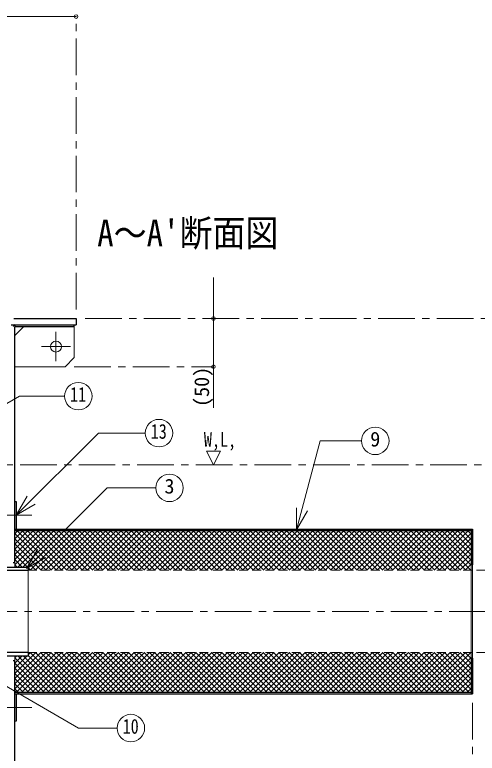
# Model space of a CAD drawing. Units: millimetres at full size, sheet at 1:8; details may follow other scales. Extents: x -1698 to 1542, y -1117 to 1131.
# Drawn here: x -546 to -41, y -673 to 134 of the extents above; entities that cross this region are included whole.
import ezdxf
from ezdxf.enums import TextEntityAlignment as Align

# ---------------------------------------------------------------- set-up
doc = ezdxf.new("R2010")
doc.units = ezdxf.units.MM
doc.header["$LTSCALE"] = 8
doc.header["$PDMODE"] = 32
doc.header["$PDSIZE"] = 4
doc.linetypes.add('CHAIN1', pattern=[8, 5, -1, 1, -1])
doc.linetypes.add('DASHED1', pattern=[1.8, 1.2, -0.6])
doc.layers.add('0-0_ﾚｲﾔ1', color=4, linetype='Continuous', lineweight=9)
doc.styles.add('ＭＳ ゴシック', font='')
doc.styles.get('ＭＳ ゴシック').set_extended_font_data('MS Gothic')

msp = doc.modelspace()

# ---------------------------------------------------------------- linework, layer by layer
at = {"layer": '0-0_ﾚｲﾔ1'}
for p, q in [((-1422.911, 132.305), (-478.911, 132.305)), ((-328.911, -295.295), (-328.911, -152.695)), ((-545.911, -466.715), (-508.491, -429.295)), ((-545.911, -461.058), (-514.148, -429.295)), ((-545.911, -455.401), (-519.805, -429.295)), ((-545.911, -449.744), (-525.462, -429.295)), ((-545.911, -444.087), (-531.119, -429.295)), ((-545.911, -438.43), (-536.776, -429.295)), ((-545.911, -432.773), (-542.433, -429.295)), ((-545.911, -432.725), (-505.94, -472.695)), ((-543.684, -429.295), (-500.284, -472.695)), ((-542.735, -469.195), (-502.835, -429.295)), ((-538.027, -429.295), (-494.627, -472.695)), ((-537.078, -469.195), (-497.178, -429.295)), ((-532.37, -429.295), (-488.97, -472.695)), ((-531.421, -469.195), (-491.521, -429.295)), ((-529.264, -472.695), (-485.864, -429.295)), ((-526.713, -429.295), (-483.313, -472.695)), ((-523.607, -472.695), (-480.207, -429.295)), ((-521.056, -429.295), (-477.656, -472.695)), ((-517.95, -472.695), (-474.55, -429.295)), ((-515.399, -429.295), (-471.999, -472.695)), ((-512.293, -472.695), (-468.893, -429.295)), ((-509.742, -429.295), (-466.342, -472.695)), ((-506.637, -472.695), (-463.237, -429.295)), ((-504.086, -429.295), (-460.686, -472.695)), ((-500.98, -472.695), (-457.58, -429.295)), ((-498.429, -429.295), (-455.029, -472.695)), ((-495.323, -472.695), (-451.923, -429.295)), ((-492.772, -429.295), (-449.372, -472.695)), ((-489.666, -472.695), (-446.266, -429.295)), ((-487.115, -429.295), (-443.715, -472.695)), ((-484.009, -472.695), (-440.609, -429.295)), ((-481.458, -429.295), (-438.058, -472.695)), ((-478.352, -472.695), (-434.952, -429.295)), ((-475.801, -429.295), (-432.401, -472.695)), ((-472.695, -472.695), (-429.295, -429.295)), ((-470.144, -429.295), (-426.744, -472.695)), ((-467.039, -472.695), (-423.639, -429.295)), ((-464.488, -429.295), (-421.088, -472.695)), ((-461.382, -472.695), (-417.982, -429.295)), ((-458.831, -429.295), (-415.431, -472.695)), ((-455.725, -472.695), (-412.325, -429.295)), ((-453.174, -429.295), (-409.774, -472.695)), ((-450.068, -472.695), (-406.668, -429.295)), ((-447.517, -429.295), (-404.117, -472.695)), ((-444.411, -472.695), (-401.011, -429.295)), ((-441.86, -429.295), (-398.46, -472.695)), ((-438.754, -472.695), (-395.354, -429.295)), ((-436.203, -429.295), (-392.803, -472.695)), ((-433.097, -472.695), (-389.697, -429.295)), ((-430.546, -429.295), (-387.146, -472.695)), ((-427.441, -472.695), (-384.041, -429.295)), ((-424.89, -429.295), (-381.49, -472.695)), ((-421.784, -472.695), (-378.384, -429.295)), ((-419.233, -429.295), (-375.833, -472.695)), ((-416.127, -472.695), (-372.727, -429.295)), ((-413.576, -429.295), (-370.176, -472.695)), ((-410.47, -472.695), (-367.07, -429.295)), ((-407.919, -429.295), (-364.519, -472.695)), ((-404.813, -472.695), (-361.413, -429.295)), ((-402.262, -429.295), (-358.862, -472.695)), ((-399.156, -472.695), (-355.756, -429.295)), ((-396.605, -429.295), (-353.205, -472.695)), ((-393.499, -472.695), (-350.099, -429.295)), ((-390.948, -429.295), (-347.548, -472.695)), ((-387.843, -472.695), (-344.443, -429.295)), ((-385.292, -429.295), (-341.892, -472.695)), ((-382.186, -472.695), (-338.786, -429.295)), ((-379.635, -429.295), (-336.235, -472.695)), ((-376.529, -472.695), (-333.129, -429.295)), ((-373.978, -429.295), (-330.578, -472.695)), ((-370.872, -472.695), (-327.472, -429.295)), ((-368.321, -429.295), (-324.921, -472.695)), ((-365.215, -472.695), (-321.815, -429.295)), ((-362.664, -429.295), (-319.264, -472.695)), ((-359.558, -472.695), (-316.158, -429.295)), ((-357.007, -429.295), (-313.607, -472.695)), ((-353.901, -472.695), (-310.501, -429.295)), ((-351.35, -429.295), (-307.95, -472.695)), ((-348.245, -472.695), (-304.845, -429.295)), ((-345.694, -429.295), (-302.294, -472.695)), ((-342.588, -472.695), (-299.188, -429.295)), ((-340.037, -429.295), (-296.637, -472.695)), ((-336.931, -472.695), (-293.531, -429.295)), ((-334.38, -429.295), (-290.98, -472.695)), ((-331.274, -472.695), (-287.874, -429.295)), ((-328.723, -429.295), (-285.323, -472.695)), ((-325.617, -472.695), (-282.217, -429.295)), ((-323.066, -429.295), (-279.666, -472.695)), ((-319.96, -472.695), (-276.56, -429.295)), ((-317.409, -429.295), (-274.009, -472.695)), ((-314.303, -472.695), (-270.903, -429.295)), ((-311.752, -429.295), (-268.352, -472.695)), ((-308.647, -472.695), (-265.247, -429.295)), ((-306.096, -429.295), (-262.696, -472.695)), ((-302.99, -472.695), (-259.59, -429.295)), ((-300.439, -429.295), (-257.039, -472.695)), ((-297.333, -472.695), (-253.933, -429.295)), ((-294.782, -429.295), (-251.382, -472.695)), ((-291.676, -472.695), (-248.276, -429.295)), ((-289.125, -429.295), (-245.725, -472.695)), ((-286.019, -472.695), (-242.619, -429.295)), ((-283.468, -429.295), (-240.068, -472.695)), ((-280.362, -472.695), (-236.962, -429.295)), ((-277.811, -429.295), (-234.411, -472.695)), ((-274.706, -472.695), (-231.306, -429.295)), ((-272.155, -429.295), (-228.755, -472.695)), ((-269.049, -472.695), (-225.649, -429.295)), ((-266.498, -429.295), (-223.098, -472.695)), ((-263.392, -472.695), (-219.992, -429.295)), ((-260.841, -429.295), (-217.441, -472.695)), ((-257.735, -472.695), (-214.335, -429.295)), ((-255.184, -429.295), (-211.784, -472.695)), ((-252.078, -472.695), (-208.678, -429.295)), ((-249.527, -429.295), (-206.127, -472.695)), ((-246.421, -472.695), (-203.021, -429.295)), ((-243.87, -429.295), (-200.47, -472.695)), ((-240.764, -472.695), (-197.364, -429.295)), ((-238.213, -429.295), (-194.813, -472.695)), ((-235.108, -472.695), (-191.708, -429.295)), ((-232.557, -429.295), (-189.157, -472.695)), ((-229.451, -472.695), (-186.051, -429.295)), ((-226.9, -429.295), (-183.5, -472.695)), ((-223.794, -472.695), (-180.394, -429.295)), ((-221.243, -429.295), (-177.843, -472.695)), ((-218.137, -472.695), (-174.737, -429.295)), ((-215.586, -429.295), (-172.186, -472.695)), ((-212.48, -472.695), (-169.08, -429.295)), ((-209.929, -429.295), (-166.529, -472.695)), ((-206.823, -472.695), (-163.423, -429.295)), ((-204.272, -429.295), (-160.872, -472.695)), ((-201.166, -472.695), (-157.766, -429.295)), ((-198.615, -429.295), (-155.215, -472.695)), ((-195.51, -472.695), (-152.11, -429.295)), ((-192.959, -429.295), (-149.559, -472.695)), ((-189.853, -472.695), (-146.453, -429.295)), ((-187.302, -429.295), (-143.902, -472.695)), ((-184.196, -472.695), (-140.796, -429.295)), ((-181.645, -429.295), (-138.245, -472.695)), ((-178.539, -472.695), (-135.139, -429.295)), ((-175.988, -429.295), (-132.588, -472.695)), ((-172.882, -472.695), (-129.482, -429.295)), ((-170.331, -429.295), (-126.931, -472.695)), ((-167.225, -472.695), (-123.825, -429.295)), ((-164.674, -429.295), (-121.274, -472.695)), ((-161.568, -472.695), (-118.168, -429.295)), ((-159.017, -429.295), (-115.617, -472.695)), ((-155.912, -472.695), (-112.512, -429.295)), ((-153.361, -429.295), (-109.961, -472.695)), ((-150.255, -472.695), (-106.855, -429.295)), ((-147.704, -429.295), (-104.304, -472.695)), ((-144.598, -472.695), (-101.198, -429.295)), ((-142.047, -429.295), (-98.647, -472.695)), ((-138.941, -472.695), (-95.541, -429.295)), ((-136.39, -429.295), (-92.99, -472.695)), ((-133.284, -472.695), (-89.884, -429.295)), ((-130.733, -429.295), (-87.333, -472.695)), ((-127.627, -472.695), (-84.227, -429.295)), ((-125.076, -429.295), (-81.676, -472.695)), ((-121.97, -472.695), (-78.57, -429.295)), ((-119.419, -429.295), (-76.019, -472.695)), ((-116.314, -472.695), (-72.914, -429.295)), ((-113.763, -429.295), (-70.363, -472.695)), ((-110.657, -472.695), (-67.257, -429.295)), ((-108.106, -429.295), (-64.706, -472.695)), ((-105, -472.695), (-61.6, -429.295)), ((-102.449, -429.295), (-59.049, -472.695)), ((-99.343, -472.695), (-55.943, -429.295)), ((-96.792, -429.295), (-53.392, -472.695)), ((-93.686, -472.695), (-50.286, -429.295)), ((-91.135, -429.295), (-47.735, -472.695)), ((-88.029, -472.695), (-47.511, -432.177)), ((-85.478, -429.295), (-47.511, -467.263)), ((-79.821, -429.295), (-47.511, -461.606)), ((-74.165, -429.295), (-47.511, -455.949)), ((-68.508, -429.295), (-47.511, -450.293)), ((-62.851, -429.295), (-47.511, -444.636)), ((-57.194, -429.295), (-47.511, -438.979)), ((-51.537, -429.295), (-47.511, -433.322)), ((-545.911, -438.382), (-511.597, -472.695)), ((-82.372, -472.695), (-47.511, -437.833)), ((-76.716, -472.695), (-47.511, -443.49)), ((-545.911, -444.039), (-517.254, -472.695)), ((-545.911, -449.696), (-522.911, -472.695)), ((-71.059, -472.695), (-47.511, -449.147)), ((-545.911, -455.353), (-532.068, -469.195)), ((-65.402, -472.695), (-47.511, -454.804)), ((-545.911, -461.01), (-537.725, -469.195)), ((-545.911, -466.666), (-543.381, -469.195)), ((-59.745, -472.695), (-47.511, -460.461)), ((-54.088, -472.695), (-47.511, -466.118)), ((-531.367, -469.896), (-528.568, -472.695)), ((-48.431, -472.695), (-47.511, -471.775)), ((-545.911, -602.479), (-506.127, -562.695)), ((-545.911, -596.822), (-511.784, -562.695)), ((-545.911, -591.165), (-517.441, -562.695)), ((-545.911, -585.509), (-523.097, -562.695)), ((-543.87, -606.095), (-500.47, -562.695)), ((-538.213, -606.095), (-494.813, -562.695)), ((-532.556, -606.095), (-489.156, -562.695)), ((-531.367, -565.308), (-528.754, -562.695)), ((-529.077, -562.695), (-485.677, -606.095)), ((-526.899, -606.095), (-483.499, -562.695)), ((-523.421, -562.695), (-480.021, -606.095)), ((-521.243, -606.095), (-477.843, -562.695)), ((-517.764, -562.695), (-474.364, -606.095)), ((-515.586, -606.095), (-472.186, -562.695)), ((-512.107, -562.695), (-468.707, -606.095)), ((-509.929, -606.095), (-466.529, -562.695)), ((-506.45, -562.695), (-463.05, -606.095)), ((-504.272, -606.095), (-460.872, -562.695)), ((-500.793, -562.695), (-457.393, -606.095)), ((-498.615, -606.095), (-455.215, -562.695)), ((-495.136, -562.695), (-451.736, -606.095)), ((-492.958, -606.095), (-449.558, -562.695)), ((-489.479, -562.695), (-446.079, -606.095)), ((-487.301, -606.095), (-443.901, -562.695)), ((-483.823, -562.695), (-440.423, -606.095)), ((-481.645, -606.095), (-438.245, -562.695)), ((-478.166, -562.695), (-434.766, -606.095)), ((-475.988, -606.095), (-432.588, -562.695)), ((-472.509, -562.695), (-429.109, -606.095)), ((-470.331, -606.095), (-426.931, -562.695)), ((-466.852, -562.695), (-423.452, -606.095)), ((-464.674, -606.095), (-421.274, -562.695)), ((-461.195, -562.695), (-417.795, -606.095)), ((-459.017, -606.095), (-415.617, -562.695)), ((-455.538, -562.695), (-412.138, -606.095)), ((-453.36, -606.095), (-409.96, -562.695)), ((-449.881, -562.695), (-406.481, -606.095)), ((-447.703, -606.095), (-404.303, -562.695)), ((-444.225, -562.695), (-400.825, -606.095)), ((-442.047, -606.095), (-398.647, -562.695)), ((-438.568, -562.695), (-395.168, -606.095)), ((-436.39, -606.095), (-392.99, -562.695)), ((-432.911, -562.695), (-389.511, -606.095)), ((-430.733, -606.095), (-387.333, -562.695)), ((-427.254, -562.695), (-383.854, -606.095)), ((-425.076, -606.095), (-381.676, -562.695)), ((-421.597, -562.695), (-378.197, -606.095)), ((-419.419, -606.095), (-376.019, -562.695)), ((-415.94, -562.695), (-372.54, -606.095)), ((-413.762, -606.095), (-370.362, -562.695)), ((-410.284, -562.695), (-366.884, -606.095)), ((-408.106, -606.095), (-364.706, -562.695)), ((-404.627, -562.695), (-361.227, -606.095)), ((-402.449, -606.095), (-359.049, -562.695)), ((-398.97, -562.695), (-355.57, -606.095)), ((-396.792, -606.095), (-353.392, -562.695)), ((-393.313, -562.695), (-349.913, -606.095)), ((-391.135, -606.095), (-347.735, -562.695)), ((-387.656, -562.695), (-344.256, -606.095)), ((-385.478, -606.095), (-342.078, -562.695)), ((-381.999, -562.695), (-338.599, -606.095)), ((-379.821, -606.095), (-336.421, -562.695)), ((-376.342, -562.695), (-332.942, -606.095)), ((-374.164, -606.095), (-330.764, -562.695)), ((-370.686, -562.695), (-327.286, -606.095)), ((-368.508, -606.095), (-325.108, -562.695)), ((-365.029, -562.695), (-321.629, -606.095)), ((-362.851, -606.095), (-319.451, -562.695)), ((-359.372, -562.695), (-315.972, -606.095)), ((-357.194, -606.095), (-313.794, -562.695)), ((-353.715, -562.695), (-310.315, -606.095)), ((-351.537, -606.095), (-308.137, -562.695)), ((-348.058, -562.695), (-304.658, -606.095)), ((-345.88, -606.095), (-302.48, -562.695)), ((-342.401, -562.695), (-299.001, -606.095)), ((-340.223, -606.095), (-296.823, -562.695)), ((-336.744, -562.695), (-293.344, -606.095)), ((-334.566, -606.095), (-291.166, -562.695)), ((-331.088, -562.695), (-287.688, -606.095)), ((-328.91, -606.095), (-285.51, -562.695)), ((-325.431, -562.695), (-282.031, -606.095)), ((-323.253, -606.095), (-279.853, -562.695)), ((-319.774, -562.695), (-276.374, -606.095)), ((-317.596, -606.095), (-274.196, -562.695)), ((-314.117, -562.695), (-270.717, -606.095)), ((-311.939, -606.095), (-268.539, -562.695)), ((-308.46, -562.695), (-265.06, -606.095)), ((-306.282, -606.095), (-262.882, -562.695)), ((-302.803, -562.695), (-259.403, -606.095)), ((-300.625, -606.095), (-257.225, -562.695)), ((-297.146, -562.695), (-253.746, -606.095)), ((-294.968, -606.095), (-251.568, -562.695)), ((-291.49, -562.695), (-248.09, -606.095)), ((-289.312, -606.095), (-245.912, -562.695)), ((-285.833, -562.695), (-242.433, -606.095)), ((-283.655, -606.095), (-240.255, -562.695)), ((-280.176, -562.695), (-236.776, -606.095)), ((-277.998, -606.095), (-234.598, -562.695)), ((-274.519, -562.695), (-231.119, -606.095)), ((-272.341, -606.095), (-228.941, -562.695)), ((-268.862, -562.695), (-225.462, -606.095)), ((-266.684, -606.095), (-223.284, -562.695)), ((-263.205, -562.695), (-219.805, -606.095)), ((-261.027, -606.095), (-217.627, -562.695)), ((-257.548, -562.695), (-214.148, -606.095)), ((-255.37, -606.095), (-211.97, -562.695)), ((-251.892, -562.695), (-208.492, -606.095)), ((-249.714, -606.095), (-206.314, -562.695)), ((-246.235, -562.695), (-202.835, -606.095)), ((-244.057, -606.095), (-200.657, -562.695)), ((-240.578, -562.695), (-197.178, -606.095)), ((-238.4, -606.095), (-195, -562.695)), ((-234.921, -562.695), (-191.521, -606.095)), ((-232.743, -606.095), (-189.343, -562.695)), ((-229.264, -562.695), (-185.864, -606.095)), ((-227.086, -606.095), (-183.686, -562.695)), ((-223.607, -562.695), (-180.207, -606.095)), ((-221.429, -606.095), (-178.029, -562.695)), ((-217.95, -562.695), (-174.55, -606.095)), ((-215.772, -606.095), (-172.372, -562.695)), ((-212.294, -562.695), (-168.894, -606.095)), ((-210.116, -606.095), (-166.716, -562.695)), ((-206.637, -562.695), (-163.237, -606.095)), ((-204.459, -606.095), (-161.059, -562.695)), ((-200.98, -562.695), (-157.58, -606.095)), ((-198.802, -606.095), (-155.402, -562.695)), ((-195.323, -562.695), (-151.923, -606.095)), ((-193.145, -606.095), (-149.745, -562.695)), ((-189.666, -562.695), (-146.266, -606.095)), ((-187.488, -606.095), (-144.088, -562.695)), ((-184.009, -562.695), (-140.609, -606.095)), ((-181.831, -606.095), (-138.431, -562.695)), ((-178.352, -562.695), (-134.952, -606.095)), ((-176.174, -606.095), (-132.774, -562.695)), ((-172.696, -562.695), (-129.296, -606.095)), ((-170.518, -606.095), (-127.118, -562.695)), ((-167.039, -562.695), (-123.639, -606.095)), ((-164.861, -606.095), (-121.461, -562.695)), ((-161.382, -562.695), (-117.982, -606.095)), ((-159.204, -606.095), (-115.804, -562.695)), ((-155.725, -562.695), (-112.325, -606.095)), ((-153.547, -606.095), (-110.147, -562.695)), ((-150.068, -562.695), (-106.668, -606.095)), ((-147.89, -606.095), (-104.49, -562.695)), ((-144.411, -562.695), (-101.011, -606.095)), ((-142.233, -606.095), (-98.833, -562.695)), ((-138.755, -562.695), (-95.355, -606.095)), ((-136.577, -606.095), (-93.177, -562.695)), ((-133.098, -562.695), (-89.698, -606.095)), ((-130.92, -606.095), (-87.52, -562.695)), ((-127.441, -562.695), (-84.041, -606.095)), ((-125.263, -606.095), (-81.863, -562.695)), ((-121.784, -562.695), (-78.384, -606.095)), ((-119.606, -606.095), (-76.206, -562.695)), ((-116.127, -562.695), (-72.727, -606.095)), ((-113.949, -606.095), (-70.549, -562.695)), ((-110.47, -562.695), (-67.07, -606.095)), ((-108.292, -606.095), (-64.892, -562.695)), ((-104.813, -562.695), (-61.413, -606.095)), ((-102.635, -606.095), (-59.235, -562.695)), ((-99.157, -562.695), (-55.757, -606.095)), ((-96.979, -606.095), (-53.579, -562.695)), ((-93.5, -562.695), (-50.1, -606.095)), ((-91.322, -606.095), (-47.922, -562.695)), ((-87.843, -562.695), (-47.511, -603.028)), ((-82.186, -562.695), (-47.511, -597.371)), ((-76.529, -562.695), (-47.511, -591.714)), ((-70.872, -562.695), (-47.511, -586.057)), ((-65.215, -562.695), (-47.511, -580.4)), ((-59.559, -562.695), (-47.511, -574.743)), ((-53.902, -562.695), (-47.511, -569.087)), ((-48.245, -562.695), (-47.511, -563.43)), ((-545.911, -579.852), (-532.254, -566.195)), ((-545.911, -574.195), (-537.911, -566.195)), ((-545.911, -568.538), (-543.568, -566.195)), ((-545.911, -568.49), (-508.305, -606.095)), ((-542.548, -566.195), (-502.648, -606.095)), ((-536.891, -566.195), (-496.991, -606.095)), ((-531.367, -566.063), (-491.334, -606.095)), ((-85.665, -606.095), (-47.511, -567.941)), ((-545.911, -574.147), (-513.962, -606.095)), ((-545.911, -579.803), (-519.619, -606.095)), ((-80.008, -606.095), (-47.511, -573.598)), ((-74.351, -606.095), (-47.511, -579.255)), ((-545.911, -585.46), (-525.275, -606.095)), ((-68.694, -606.095), (-47.511, -584.912)), ((-545.911, -591.117), (-530.932, -606.095)), ((-545.911, -596.774), (-536.589, -606.095)), ((-63.037, -606.095), (-47.511, -590.569)), ((-57.381, -606.095), (-47.511, -596.225)), ((-545.911, -602.431), (-542.246, -606.095)), ((-51.724, -606.095), (-47.511, -601.882))]:
    msp.add_line(p, q, dxfattribs=at)
at = {"layer": '0-0_ﾚｲﾔ1', "linetype": 'CHAIN1'}
for p, q in [((-478.911, -187.695), (-478.911, 132.305)), ((-468.911, -197.695), (301.089, -197.695)), ((-500.911, -244.295), (-500.911, -212.295)), ((-516.911, -228.295), (-484.911, -228.295)), ((-480.911, -250.295), (-328.911, -250.295)), ((-604.113, -357.695), (211.089, -357.695)), ((-567.467, -412.695), (-524.267, -412.695)), ((-647.411, -517.695), (166.089, -517.695)), ((-45.911, -617.695), (-45.911, -892.695)), ((-567.467, -622.695), (-524.267, -622.695))]:
    msp.add_line(p, q, dxfattribs=at)
at = {"layer": '0-0_ﾚｲﾔ1', "color": 5, "lineweight": 25}
for p, q in [((-547.02, -197.695), (-478.911, -197.695)), ((-478.911, -197.695), (-478.911, -204.695)), ((-549.963, -204.695), (-478.911, -204.695)), ((-545.867, -427.695), (-45.911, -427.695)), ((-47.511, -427.695), (-47.511, -466.695)), ((-545.867, -429.295), (-47.511, -429.295)), ((-616.411, -472.695), (-531.367, -472.695)), ((-614.367, -469.195), (-531.367, -469.195)), ((-531.367, -469.195), (-531.367, -472.695)), ((-531.367, -562.695), (-616.367, -562.695)), ((-531.367, -562.695), (-531.367, -566.195)), ((-614.367, -566.195), (-531.367, -566.195)), ((-547.511, -571.195), (-545.911, -571.195)), ((-545.911, -757.295), (-545.911, -571.195)), ((-45.911, -568.695), (-47.511, -568.695)), ((-47.511, -568.695), (-47.511, -607.695)), ((-45.911, -568.695), (-45.911, -607.695)), ((-545.867, -606.095), (-47.511, -606.095)), ((-545.867, -607.695), (-45.911, -607.695)), ((-544.267, -607.695), (-544.267, -637.695))]:
    msp.add_line(p, q, dxfattribs=at)
at = {"layer": '0-0_ﾚｲﾔ1', "color": 7, "lineweight": 18}
for p, q in [((-535.911, -206.295), (-545.911, -216.295)), ((-624.996, -331.021), (-540.858, -282.445)), ((-540.858, -282.445), (-491.511, -282.445)), ((-336.411, -342.695), (-328.911, -357.695)), ((-336.411, -342.695), (-321.411, -342.695)), ((-328.911, -357.695), (-321.411, -342.695)), ((-544.267, -412.695), (-532.267, -391.911)), ((-544.267, -412.695), (-523.482, -400.695)), ((-238.388, -428.683), (-238.388, -404.683)), ((-238.388, -428.683), (-226.388, -407.899)), ((-532.966, -470.738), (-520.966, -449.953)), ((-532.966, -470.738), (-512.182, -458.738)), ((-545.911, -464.195), (-545.911, -469.195)), ((-47.511, -466.695), (-47.511, -568.695)), ((-45.911, -466.695), (-45.911, -568.695)), ((-531.367, -562.695), (-531.367, -472.695)), ((-664.306, -536.658), (-476.308, -645.199)), ((-545.911, -571.195), (-545.911, -566.195)), ((-545.867, -637.695), (-544.267, -637.695)), ((-434.127, -645.199), (-476.308, -645.199))]:
    msp.add_line(p, q, dxfattribs=at)
at = {"layer": '0-0_ﾚｲﾔ1', "linetype": 'DASHED1'}
for p, q in [((-531.367, -472.695), (-5.911, -472.695)), ((-531.367, -562.695), (-5.911, -562.695))]:
    msp.add_line(p, q, dxfattribs=at)
at = {"layer": '0-0_ﾚｲﾔ1', "color": 5, "lineweight": 25}
for points in [[(-547.511, -464.195), (-545.911, -464.195), (-545.911, -207.095)], [(-545.111, -206.295), (-480.911, -206.295), (-480.911, -204.695)], [(-545.867, -397.695), (-544.267, -397.695), (-544.267, -427.695)], [(-45.911, -427.695), (-45.911, -466.695), (-47.511, -466.695)]]:
    msp.add_lwpolyline(points, dxfattribs=at)
at = {"layer": '0-0_ﾚｲﾔ1', "color": 7, "lineweight": 18}
for points in [[(-480.911, -206.295), (-480.911, -240.295), (-490.911, -250.295), (-545.911, -250.295)], [(-544.267, -412.695), (-454.431, -322.859), (-403.416, -322.859)], [(-238.388, -428.683), (-212.315, -331.377), (-167.227, -331.377)], [(-532.966, -470.738), (-445.001, -382.773), (-391.97, -382.773)]]:
    msp.add_lwpolyline(points, dxfattribs=at)
for centre, radius in [((-500.911, -228.295), 6), ((-476.511, -282.445), 15), ((-388.416, -322.859), 15), ((-152.227, -331.377), 15), ((-376.97, -382.773), 15), ((-419.127, -645.199), 15)]:
    msp.add_circle(centre, radius, dxfattribs=at)
at = {"layer": '0-0_ﾚｲﾔ1', "color": 5, "lineweight": 25}
for centre, radius in [((-545.911, -206.295), 1.6), ((-545.111, -207.095), 0.8)]:
    msp.add_arc(centre, radius, 90, 180, dxfattribs=at)
at = {"layer": '0-0_ﾚｲﾔ1', "color": 1}
for p in [(-478.911, 132.305), (-328.911, -197.695), (-328.911, -250.295)]:
    msp.add_point(p, dxfattribs=at)

# ---------------------------------------------------------------- texts
at = {"layer": '0-0_ﾚｲﾔ1', "color": 7, "style": 'ＭＳ ゴシック'}
for s, height, width, p in [("A～A'断面図", 29.33, 0.9, (-455.911, -127.695)), ('11', 16.13, 0.8, (-485.511, -293.445)), ('13', 16.13, 0.8, (-397.416, -333.859)), ('W,L,', 16.13, 0.8, (-339.411, -342.695)), ('10', 16.13, 0.8, (-428.127, -656.199))]:
    msp.add_text(s, height=height, dxfattribs=dict(at, width=width)).set_placement(p, align=Align.BOTTOM_LEFT)
msp.add_text('(50)', height=16.13, rotation=90, dxfattribs=at).set_placement((-328.911, -294.295), align=Align.BOTTOM_LEFT)
for s, p in [('9', (-157.727, -342.377)), ('3', (-382.47, -393.773))]:
    msp.add_text(s, height=16.13, dxfattribs=at).set_placement(p, align=Align.BOTTOM_LEFT)

doc.saveas('drawing.dxf')
